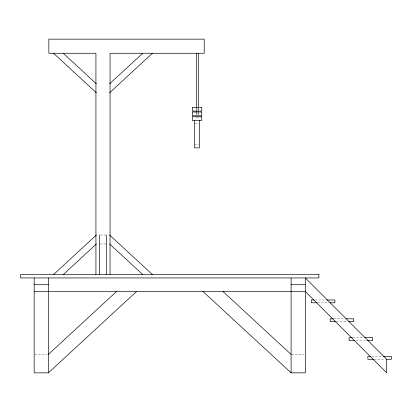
<?xml version="1.0" encoding="UTF-8"?>
<svg xmlns="http://www.w3.org/2000/svg" width="412" height="412" viewBox="0 0 412 412"><rect width="100%" height="100%" fill="white"/><g stroke="black" fill="none" stroke-linecap="round" stroke-linejoin="round"><path stroke-width="0.31" stroke-dasharray="2.06 1.54" d="M196.364 117.786L198.718 117.786M194.675 123.749L198.795 123.749M194.675 144.602L198.795 144.602M100.157 235L105.822 235M100.157 243.971L105.822 243.971M315.18 299.972L325.995 299.972M317.724 302.794L328.544 302.794M334.014 318.806L344.829 318.806M336.558 321.628L347.373 321.628M352.904 337.691L364.352 337.691M356.081 340.518L366.901 340.518M34.778 354.397L47.159 354.397M291.722 354.397L304.102 354.397M371.676 356.468L382.491 356.468M374.225 359.29L385.04 359.29M198.718 108.201L198.718 110.117M198.718 112.672L198.718 114.593M198.373 108.201L198.373 110.117M198.373 112.672L198.373 114.593M196.951 108.201L196.951 110.117M196.951 112.672L196.951 114.593M196.364 108.201L196.364 110.117M196.364 112.672L196.364 114.593"/><path stroke-width="0.62" d="M109.582 83.852L142.707 53.272M109.582 92.818L152.425 53.272M53.555 274.547L96.398 235M63.273 274.547L96.398 243.971M48.395 354.397L116.539 291.495M34.16 277.94L34.16 372.85L48.395 372.85L136.532 291.495M198.244 107.321L192.322 107.321L192.322 111.091L198.244 111.091M199.382 107.321L201.736 107.321L201.736 111.091L199.382 111.091M198.244 112.028L192.322 112.028L192.322 115.798L201.736 115.798L201.736 112.028L199.382 112.028M34.16 284.718L48.395 284.718M291.104 284.718L305.338 284.718M34.16 291.495L305.338 291.495L386.693 372.85L386.693 359.29L305.338 277.94L305.338 372.85L291.104 372.85L202.967 291.495M313.908 299.972L311.364 299.972L311.364 302.794L317.091 302.794M326.634 299.972L334.904 299.972L334.904 302.794L329.816 302.794M333.375 318.806L330.197 318.806L330.197 321.628L335.924 321.628M346.101 318.806L353.738 318.806L353.738 321.628L348.645 321.628M352.265 337.691L349.088 337.691L349.088 340.518L354.809 340.518M364.991 337.691L372.623 337.691L372.623 340.518L367.535 340.518M370.403 356.468L367.859 356.468L367.859 359.29L373.586 359.29M383.129 356.468L391.4 356.468L391.4 359.29L386.312 359.29M63.273 53.272L96.398 83.852M53.555 53.272L96.398 92.818M222.959 291.495L291.104 354.397M109.582 235L152.425 274.547M109.582 243.971L142.707 274.547M291.104 277.94L291.104 372.85M199.382 120.505L199.382 147.882L194.675 147.882L194.675 120.505M198.373 53.272L198.373 107.563M198.373 110.756L198.373 112.033M196.364 53.272L196.364 107.563M196.364 110.756L196.364 112.033M110.05 274.547L110.05 53.272L204.213 53.272L204.213 39.15L48.848 39.15L48.848 53.272L95.929 53.272L95.929 274.547M106.45 235L106.45 274.547M99.529 235L99.529 274.547M48.395 277.94L48.395 372.85M201.736 116.74L192.322 116.74L192.322 120.505L201.736 120.505L201.736 116.74M318.898 274.547L20.6 274.547L20.6 277.94L318.898 277.94L318.898 274.547"/></g></svg>
